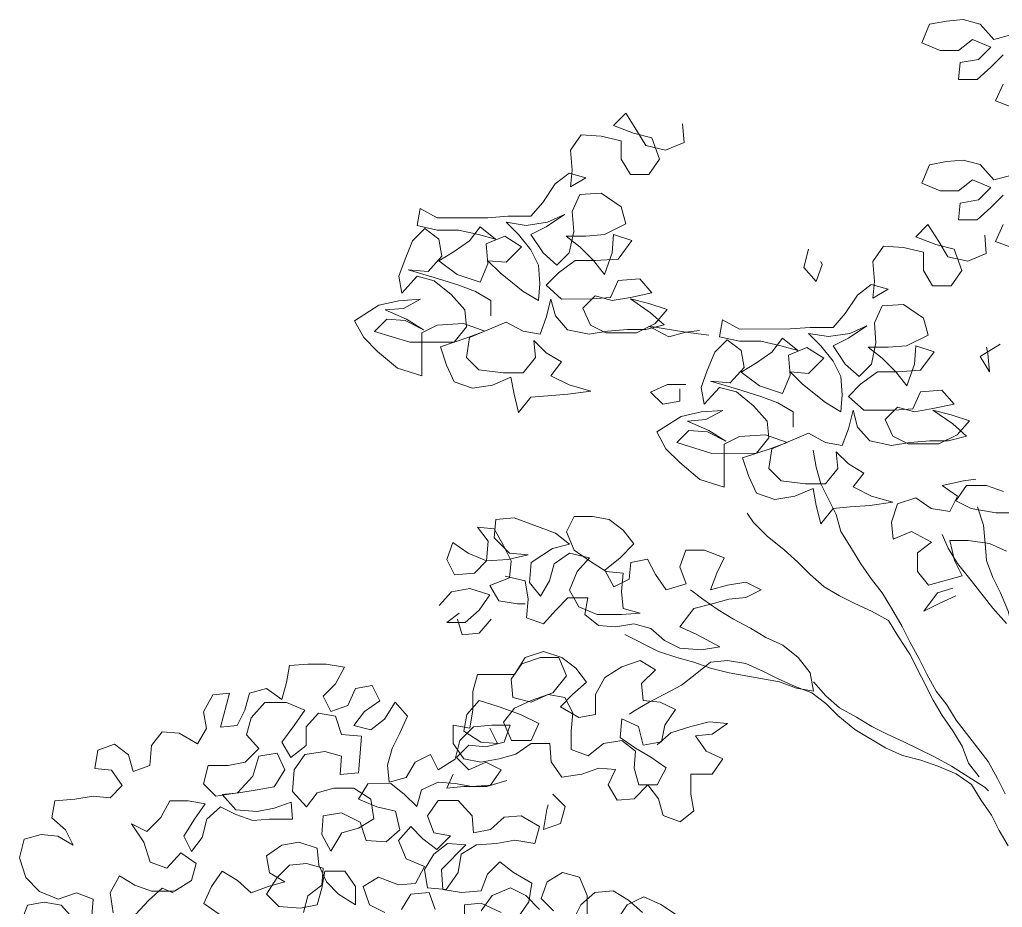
# Model space of a CAD drawing. Header units: metres. Extents: x -58 to 722, y -1100 to 345.
# Drawn here: x 30.8202 to 31.3143, y -15.8714 to -15.4253 of the extents above; entities that cross this region are included whole.
import ezdxf

# ---------------------------------------------------------------- set-up
doc = ezdxf.new("R2010")
doc.units = ezdxf.units.M
doc.header["$MEASUREMENT"] = 0
doc.layers.add('FSR_ARQ_006ARBOLES', color=74, linetype='Continuous', lineweight=0)

# ---------------------------------------------------------------- blocks, each defined once
blk = doc.blocks.new('arboles fsr 01')
at = {"layer": 'FSR_ARQ_006ARBOLES'}
for points in [[(186.55983, -34.8698), (186.56769, -34.87196), (186.57414, -34.86481), (186.582, -34.86267), (186.58987, -34.86339), (186.59774, -34.86483), (186.60131, -34.87342), (186.59272, -34.87699), (186.58414, -34.87698), (186.57771, -34.87197), (186.56912, -34.87553), (186.57484, -34.88126), (186.58342, -34.8827), (186.58413, -34.89057), (186.57554, -34.89056), (186.56911, -34.88483), (186.56339, -34.8791)], [(186.56338, -34.89269), (186.56695, -34.90056), (186.55765, -34.90413)], [(186.55983, -34.93523), (186.56769, -34.93738), (186.57414, -34.93024), (186.582, -34.9281), (186.58987, -34.92882), (186.59774, -34.93026), (186.60131, -34.93884), (186.59272, -34.94241), (186.58414, -34.9424), (186.57771, -34.93739), (186.56912, -34.94096), (186.57484, -34.94669), (186.58342, -34.94813), (186.58413, -34.95599), (186.57554, -34.95599), (186.56911, -34.95026), (186.56339, -34.94453)], [(186.56338, -34.95812), (186.56695, -34.96599), (186.55765, -34.96956)], [(186.71293, -34.91128), (186.71221, -34.91986), (186.72079, -34.92345), (186.73009, -34.92131), (186.73439, -34.91416), (186.7394, -34.9063), (186.74512, -34.91203), (186.73581, -34.91559), (186.72723, -34.91773), (186.72365, -34.92774), (186.72865, -34.9349), (186.73723, -34.93491), (186.74153, -34.92776), (186.74153, -34.91918), (186.75083, -34.91704), (186.76013, -34.91633), (186.76513, -34.92349), (186.76441, -34.93279), (186.76512, -34.94065), (186.75797, -34.93636), (186.76584, -34.93422), (186.77227, -34.93923), (186.77798, -34.94782), (186.7837, -34.95426), (186.79443, -34.95427), (186.80372, -34.95499), (186.82732, -34.95501), (186.8352, -34.95073), (186.83662, -34.9586), (186.82732, -34.96074), (186.81731, -34.96073), (186.80801, -34.96286), (186.80014, -34.965), (186.80729, -34.95929), (186.8123, -34.96573), (186.81944, -34.97074), (186.82659, -34.97504), (186.818, -34.98147), (186.80727, -34.98503), (186.8037, -34.97645), (186.80443, -34.96715), (186.79585, -34.96357), (186.78798, -34.96857), (186.79512, -34.97573), (186.8037, -34.97502), (186.79798, -34.98073), (186.78724, -34.98931), (186.78009, -34.99359), (186.77938, -34.98572), (186.7801, -34.97714), (186.78368, -34.96999), (186.78941, -34.96285), (186.79514, -34.95713), (186.78584, -34.95855), (186.77583, -34.95711), (186.76796, -34.95353), (186.77654, -34.95926), (186.78369, -34.96284), (186.77796, -34.97142), (186.77152, -34.97713), (186.7658, -34.97141), (186.76367, -34.96139), (186.76439, -34.9521), (186.76082, -34.94423), (186.75081, -34.9435), (186.74151, -34.94993), (186.73935, -34.95779), (186.74936, -34.96281), (186.75794, -34.96353), (186.76724, -34.96354), (186.7608, -34.96854), (186.75436, -34.97497), (186.74934, -34.98141), (186.74578, -34.97139), (186.74507, -34.96281), (186.73648, -34.96566), (186.74291, -34.97425), (186.75364, -34.97497), (186.76294, -34.97498), (186.7708, -34.98071), (186.77652, -34.98644), (186.76936, -34.99287), (186.75505, -34.99285), (186.74647, -34.99213), (186.7429, -34.98426), (186.73289, -34.98354), (186.72716, -34.98997), (186.73718, -34.99212), (186.74576, -34.99356), (186.75363, -34.99142), (186.75934, -34.99715), (186.75576, -35.00501), (186.7486, -35.00858), (186.7343, -35.00857), (186.72572, -35.00427), (186.72001, -34.99783), (186.72859, -34.99497), (186.73717, -34.99284), (186.72787, -34.99927), (186.72143, -35.00498), (186.73001, -35.00713), (186.73859, -35.00714), (186.74789, -35.00787), (186.75647, -35.0093), (186.76648, -35.00717), (186.77221, -35.00074), (186.77436, -34.99287), (186.7765, -35.00146), (186.77936, -35.00933), (186.78722, -35.0079), (186.7951, -35.00362), (186.81225, -35.01079), (186.81368, -35.02008), (186.80795, -35.0258), (186.7965, -35.02722), (186.78721, -35.02721), (186.78149, -35.02006), (186.78221, -35.01219), (186.77649, -35.01791), (186.76933, -35.02219), (186.77433, -35.02863), (186.76575, -35.03291), (186.75573, -35.03577), (186.76646, -35.03721), (186.77575, -35.03793), (186.78362, -35.03865), (186.78934, -35.04581), (186.79149, -35.03723), (186.79293, -35.02936), (186.80151, -35.03295), (186.8108, -35.03439), (186.81939, -35.03153), (186.82297, -35.02367), (186.82584, -35.01509), (186.81297, -35.01079), (186.8051, -35.00792), (186.81512, -35.00435), (186.82728, -35.00508), (186.83443, -35.00866), (186.83441, -35.02869), (186.84586, -35.02512), (186.85516, -35.01726), (186.8616, -35.01083), (186.8659, -35.00297), (186.85446, -34.99581), (186.84517, -34.99365), (186.83516, -34.99293), (186.84302, -34.99723), (186.8516, -34.99795), (186.84158, -35.00223), (186.83371, -35.00723), (186.8423, -35.00295), (186.85088, -35.00224), (186.8566, -35.00797), (186.84014, -35.01296), (186.8194, -35.01294), (186.81369, -35.00578), (186.81441, -34.99791), (186.82085, -34.99077), (186.82873, -34.98434), (186.8366, -34.9822), (186.84374, -34.99007), (186.84518, -34.98221), (186.84233, -34.97434), (186.83876, -34.96575), (186.83304, -34.96003), (186.8266, -34.96503), (186.82516, -34.97289), (186.83159, -34.98005), (186.84089, -34.97934), (186.82873, -34.98291), (186.81728, -34.98647), (186.80941, -34.98933), (186.80226, -34.99361), (186.80225, -35.00076)], [(186.57196, -34.96313), (186.57124, -34.97172), (186.57982, -34.9753), (186.58912, -34.97316), (186.59341, -34.96601), (186.59843, -34.95815), (186.60414, -34.96388), (186.59484, -34.96745), (186.58626, -34.96958), (186.58267, -34.97959), (186.58767, -34.98675), (186.59626, -34.98676), (186.60055, -34.97961), (186.60056, -34.97103), (186.60986, -34.96889), (186.61916, -34.96818), (186.62416, -34.97534), (186.62343, -34.98464), (186.62414, -34.9925), (186.61699, -34.98821), (186.62486, -34.98607), (186.6313, -34.99108), (186.63701, -34.99967), (186.64273, -35.00611), (186.65345, -35.00612), (186.66275, -35.00684), (186.68635, -35.00687), (186.69422, -35.00258), (186.69565, -35.01045), (186.68635, -35.01259), (186.67633, -35.01258), (186.66703, -35.01472), (186.65917, -35.01685), (186.66632, -35.01114), (186.67132, -35.01758), (186.67847, -35.02259), (186.68562, -35.02689), (186.67703, -35.03332), (186.6663, -35.03689), (186.66273, -35.0283), (186.66345, -35.019), (186.65488, -35.01542), (186.647, -35.02042), (186.65415, -35.02758), (186.66273, -35.02687), (186.65701, -35.03259), (186.64627, -35.04116), (186.63911, -35.04544), (186.63841, -35.03758), (186.63913, -35.02899), (186.64271, -35.02184), (186.64844, -35.0147), (186.65417, -35.00898), (186.64487, -35.0104), (186.63486, -35.00896), (186.62699, -35.00538), (186.63557, -35.01111), (186.64272, -35.01469), (186.63699, -35.02327), (186.63055, -35.02899), (186.62483, -35.02326), (186.62269, -35.01324), (186.62342, -35.00395), (186.61985, -34.99608), (186.60984, -34.99535), (186.60053, -35.00178), (186.59838, -35.00965), (186.60839, -35.01466), (186.61697, -35.01538), (186.62627, -35.01539), (186.61983, -35.02039), (186.61338, -35.02682), (186.60837, -35.03326), (186.6048, -35.02324), (186.6041, -35.01466), (186.59551, -35.01751), (186.60194, -35.0261), (186.61267, -35.02682), (186.62197, -35.02683), (186.62983, -35.03256), (186.63554, -35.03829), (186.62839, -35.04472), (186.61408, -35.0447), (186.6055, -35.04398), (186.60193, -35.03611), (186.59192, -35.03539), (186.58619, -35.04182), (186.5962, -35.04397), (186.60478, -35.04541), (186.61265, -35.04327), (186.61837, -35.049), (186.61479, -35.05686), (186.60763, -35.06043), (186.59333, -35.06042), (186.58475, -35.05612), (186.57903, -35.04968), (186.58762, -35.04683), (186.5962, -35.04469), (186.5869, -35.05112), (186.58046, -35.05683), (186.58904, -35.05899), (186.59762, -35.05899), (186.60692, -35.05972), (186.6155, -35.06116), (186.62551, -35.05902), (186.63124, -35.05259), (186.63339, -35.04472), (186.63553, -35.05331), (186.63838, -35.06118), (186.64625, -35.05975), (186.65412, -35.05547), (186.67128, -35.06264), (186.6727, -35.07194), (186.66698, -35.07765), (186.65553, -35.07907), (186.64623, -35.07906), (186.64052, -35.07191), (186.64124, -35.06404), (186.63552, -35.06976), (186.62836, -35.07404), (186.63336, -35.08048), (186.62477, -35.08477), (186.61476, -35.08762), (186.62548, -35.08906), (186.63478, -35.08978), (186.64265, -35.0905), (186.64836, -35.09766), (186.65052, -35.08908), (186.65195, -35.08121), (186.66053, -35.0848), (186.66983, -35.08624), (186.67841, -35.08338), (186.682, -35.07552), (186.68487, -35.06694), (186.672, -35.06264), (186.66413, -35.05977), (186.67415, -35.0562), (186.68631, -35.05693), (186.69345, -35.06051), (186.69344, -35.08054), (186.70488, -35.07697), (186.71419, -35.06911), (186.72063, -35.06268), (186.72493, -35.05482), (186.71349, -35.04766), (186.7042, -35.0455), (186.69418, -35.04478), (186.70205, -35.04908), (186.71063, -35.0498), (186.70061, -35.05408), (186.69274, -35.05908), (186.70133, -35.0548), (186.70991, -35.05409), (186.71563, -35.05982), (186.69917, -35.06481), (186.67843, -35.06479), (186.67272, -35.05763), (186.67344, -35.04977), (186.67988, -35.04262), (186.68776, -35.03619), (186.69562, -35.03405), (186.70277, -35.04193), (186.70421, -35.03406), (186.70135, -35.02619), (186.69779, -35.0176), (186.69207, -35.01188), (186.68563, -35.01688), (186.68419, -35.02474), (186.69062, -35.0319), (186.69992, -35.03119), (186.68776, -35.03476), (186.67631, -35.03833), (186.66844, -35.04118), (186.66128, -35.04546), (186.66128, -35.05262)], [(186.6542, -34.96965), (186.65634, -34.97823), (186.65061, -34.98466), (186.64776, -34.97679), (186.64848, -34.97536)], [(186.70065, -35.00974), (186.71138, -35.00832), (186.72855, -35.00547), (186.71925, -35.01047), (186.71138, -35.00832), (186.70495, -35.0076)], [(186.56476, -35.01391), (186.57405, -35.01964), (186.56976, -35.02678), (186.57048, -35.0182), (186.5712, -35.01534)], [(186.71136, -35.03264), (186.71994, -35.03264), (186.72781, -35.03623), (186.72208, -35.04194), (186.71421, -35.04051), (186.71422, -35.03478)], [(186.56327, -35.08256), (186.57114, -35.07971), (186.58044, -35.07972), (186.58544, -35.08688), (186.57828, -35.09044), (186.56684, -35.09258), (186.55825, -35.09257)], [(186.56181, -35.11046), (186.56968, -35.10689), (186.5797, -35.10547), (186.58828, -35.10547), (186.58613, -35.11477), (186.58254, -35.12192), (186.59827, -35.12622), (186.60329, -35.11979), (186.60329, -35.11121), (186.59686, -35.1062), (186.60616, -35.1012), (186.61474, -35.10478), (186.61546, -35.09692), (186.61261, -35.08833), (186.60403, -35.08546), (186.59688, -35.09046), (186.58829, -35.09188), (186.58472, -35.08473), (186.59188, -35.07973), (186.58187, -35.07757), (186.57615, -35.07685)], [(186.79567, -35.12211), (186.78637, -35.12425), (186.78493, -35.13283), (186.78564, -35.14141), (186.77777, -35.14427), (186.77206, -35.13783), (186.76634, -35.1321), (186.75704, -35.13209), (186.75846, -35.13996), (186.75202, -35.14496), (186.74416, -35.14567), (186.73557, -35.14423), (186.72771, -35.14637), (186.72126, -35.15208), (186.71411, -35.15565), (186.70409, -35.15636), (186.69551, -35.15492), (186.70625, -35.14921), (186.71412, -35.14564), (186.70769, -35.13705), (186.69911, -35.1349), (186.69124, -35.13274), (186.68338, -35.13202), (186.67623, -35.12844), (186.68338, -35.12487), (186.69196, -35.12631), (186.69983, -35.12846), (186.69698, -35.12059), (186.69341, -35.11344), (186.70271, -35.10987), (186.71129, -35.10988), (186.71414, -35.11775), (186.71127, -35.12561), (186.72057, -35.12848), (186.72558, -35.12133), (186.72917, -35.11418), (186.73703, -35.11562), (186.73774, -35.12349), (186.74489, -35.12707), (186.74919, -35.11921), (186.74204, -35.11348), (186.73561, -35.10704), (186.74062, -35.10061), (186.74706, -35.09561), (186.75493, -35.09418), (186.76351, -35.09419), (186.76708, -35.10135), (186.7635, -35.10992), (186.75634, -35.11492), (186.74847, -35.11992), (186.7406, -35.12063), (186.74131, -35.12921), (186.74059, -35.13708), (186.73272, -35.13922), (186.7413, -35.13994), (186.75274, -35.13995), (186.76133, -35.13638), (186.76563, -35.12852), (186.76206, -35.11994), (186.75634, -35.11349), (186.76564, -35.11136), (186.77279, -35.11637), (186.77493, -35.12424), (186.77921, -35.13139), (186.78423, -35.12496), (186.78352, -35.11566), (186.77351, -35.10922), (186.76565, -35.10707), (186.77209, -35.10207), (186.78354, -35.09778), (186.79141, -35.09493), (186.79999, -35.09565), (186.80069, -35.10424), (186.79354, -35.11138), (186.78495, -35.11209), (186.79425, -35.11424), (186.80426, -35.11497), (186.81285, -35.1114), (186.82, -35.1064), (186.82286, -35.11427), (186.81927, -35.12142), (186.80998, -35.1207), (186.80426, -35.11497), (186.80355, -35.10567), (186.80857, -35.09924), (186.8007, -35.09995), (186.7964, -35.10781), (186.79282, -35.11496), (186.79353, -35.12283), (186.80282, -35.12641), (186.79852, -35.13356), (186.78994, -35.13498), (186.78636, -35.13498)], [(186.5854, -35.13122), (186.59326, -35.1348), (186.60041, -35.13838), (186.59398, -35.12979), (186.58683, -35.12764)], [(186.82641, -35.13573), (186.8207, -35.12929), (186.81212, -35.12785), (186.80282, -35.1307), (186.80782, -35.13786), (186.81425, -35.14359), (186.82283, -35.14359), (186.81711, -35.1393)], [(186.80209, -35.14214), (186.80781, -35.14859), (186.81567, -35.14931), (186.81782, -35.14216)], [(186.72479, -35.20072), (186.71836, -35.19499), (186.70907, -35.19212), (186.70049, -35.18997), (186.69191, -35.19068), (186.69905, -35.19569), (186.70692, -35.19641), (186.70191, -35.20356), (186.69404, -35.20713), (186.69904, -35.21428), (186.70905, -35.21429), (186.70904, -35.22359), (186.7076, -35.23146), (186.71403, -35.23647), (186.7219, -35.23362), (186.72406, -35.22575), (186.72907, -35.21932), (186.7355, -35.22576), (186.74337, -35.22648), (186.74766, -35.21934), (186.74409, -35.21218), (186.75196, -35.21147), (186.75983, -35.21434), (186.76912, -35.21578), (186.77414, -35.20863), (186.77486, -35.20005), (186.78344, -35.20006), (186.79059, -35.20507), (186.79845, -35.20722), (186.80704, -35.20866), (186.8149, -35.20724), (186.81992, -35.20009), (186.81992, -35.19151), (186.81206, -35.19293), (186.81063, -35.18435), (186.81064, -35.17577), (186.8085, -35.1679), (186.79134, -35.16788), (186.78634, -35.16001), (186.77776, -35.15714), (186.76917, -35.15999), (186.76273, -35.16499), (186.75772, -35.17143), (186.76415, -35.17715), (186.76987, -35.18288), (186.76128, -35.18788), (186.75342, -35.18644), (186.75342, -35.17714), (186.74914, -35.16927), (186.74128, -35.16426), (186.7327, -35.16139), (186.72554, -35.16568), (186.73197, -35.17212), (186.73125, -35.17998), (186.72338, -35.18069), (186.71623, -35.18426), (186.72123, -35.19142), (186.72265, -35.19929), (186.73123, -35.20073), (186.73339, -35.19214), (186.74126, -35.18858), (186.74196, -35.19716), (186.73481, -35.20216), (186.72765, -35.20644), (186.72049, -35.21144), (186.72478, -35.21931), (186.73336, -35.21932), (186.73551, -35.21146), (186.73481, -35.20359), (186.74125, -35.19859), (186.74983, -35.20003), (186.75697, -35.20576), (186.76484, -35.2029), (186.76485, -35.19432), (186.76414, -35.18574), (186.76773, -35.17859), (186.7756, -35.17716), (186.78346, -35.18075), (186.79204, -35.17861), (186.79277, -35.17003), (186.78777, -35.16287), (186.77919, -35.16), (186.7706, -35.15999), (186.76702, -35.16857), (186.77345, -35.17645), (186.78346, -35.18003), (186.79132, -35.18362), (186.79632, -35.19006), (186.79274, -35.19864), (186.78344, -35.19863), (186.77987, -35.19076), (186.78846, -35.18647), (186.79848, -35.18291), (186.80778, -35.18005), (186.81349, -35.1865), (186.81492, -35.19436), (186.80704, -35.19936), (186.79918, -35.20007), (186.80276, -35.19292)], [(186.74452, -35.28374), (186.7388, -35.27515), (186.73094, -35.27156), (186.72307, -35.27513), (186.7152, -35.28013)], [(186.73165, -35.27872), (186.73809, -35.273), (186.74525, -35.26872), (186.75383, -35.26944), (186.76026, -35.27517), (186.76383, -35.28232)], [(186.75739, -35.28089), (186.7574, -35.27087), (186.76099, -35.26229), (186.76886, -35.26016), (186.776, -35.26445), (186.77886, -35.27232), (186.77313, -35.27804)], [(186.77957, -35.27733), (186.78601, -35.2709), (186.79317, -35.26733), (186.80175, -35.27091), (186.80675, -35.27807)], [(186.81461, -35.28452), (186.81462, -35.27522), (186.80675, -35.2745), (186.79745, -35.27878)], [(186.78958, -35.28092), (186.78458, -35.27376), (186.78316, -35.26518), (186.79174, -35.26018), (186.79818, -35.25518), (186.8039, -35.2609), (186.80675, -35.26877), (186.81605, -35.2695), (186.82464, -35.26807), (186.82536, -35.25878), (186.81393, -35.24732), (186.82251, -35.24662), (186.82894, -35.25163), (186.83323, -35.25878), (186.83179, -35.26737), (186.8232, -35.26807), (186.81749, -35.2602), (186.81607, -35.25162), (186.80892, -35.24732), (186.79962, -35.2466), (186.79104, -35.24516), (186.78174, -35.24658), (186.7796, -35.23871), (186.78819, -35.23371), (186.79606, -35.23443), (186.80249, -35.24016), (186.81036, -35.2416), (186.81108, -35.23373), (186.81752, -35.22659), (186.82682, -35.2266), (186.83182, -35.23375), (186.82895, -35.24162), (186.82108, -35.24304), (186.82751, -35.24948), (186.83395, -35.24448), (186.83968, -35.23877), (186.8454, -35.24521), (186.84181, -35.25379), (186.83323, -35.25735), (186.83751, -35.26523), (186.84538, -35.26595), (186.85468, -35.26238), (186.86183, -35.26668), (186.85896, -35.27526), (186.8518, -35.27883)], [(186.84394, -35.27739), (186.83965, -35.27023), (186.83107, -35.26951), (186.8282, -35.27738)], [(186.88971, -35.27886), (186.88757, -35.27099), (186.88114, -35.26598), (186.88043, -35.25811), (186.8883, -35.25597), (186.89617, -35.2567), (186.90188, -35.26242), (186.90688, -35.2703), (186.90115, -35.27601), (186.89114, -35.27672), (186.88327, -35.27528), (186.88114, -35.26741), (186.87971, -35.25954), (186.87042, -35.25953), (186.8654, -35.26668), (186.86539, -35.27526), (186.87327, -35.27026), (186.87899, -35.26455), (186.88258, -35.25668), (186.8833, -35.24882), (186.89188, -35.24597), (186.89975, -35.2474), (186.9069, -35.25242), (186.90546, -35.26028), (186.8983, -35.26457), (186.90617, -35.26672), (186.91403, -35.26959), (186.92048, -35.26387), (186.92763, -35.25959), (186.93263, -35.26674), (186.9362, -35.27461), (186.92904, -35.27961)], [(187.0213, -35.28327), (187.01845, -35.2754), (187.01058, -35.27397), (187.00271, -35.27539), (186.99699, -35.28182)], [(186.9884, -35.28038), (186.9877, -35.27252), (186.99557, -35.26966), (187.00415, -35.27253), (187.01273, -35.26896), (187.01917, -35.26253), (187.02204, -35.25324), (187.01991, -35.24465), (187.01204, -35.2425), (187.00417, -35.24321), (186.99702, -35.24749), (187.0006, -35.24034), (187.00704, -35.23463), (187.00562, -35.22676), (186.99632, -35.22604), (186.98774, -35.2246), (186.97987, -35.2253), (186.97416, -35.21958), (186.97917, -35.21243), (186.98704, -35.21172), (186.98561, -35.20314), (186.97775, -35.20027), (186.97131, -35.20527), (186.96916, -35.21314), (186.96129, -35.21027), (186.96058, -35.20097), (186.95558, -35.19453), (186.94772, -35.19524), (186.93913, -35.20024), (186.93484, -35.19308), (186.93628, -35.18521), (186.932, -35.17734), (186.92413, -35.17662), (186.92841, -35.19236), (186.92054, -35.19164), (186.91697, -35.18448), (186.91483, -35.17661), (186.90697, -35.17446), (186.89981, -35.17946), (186.89767, -35.17159), (186.89625, -35.16372), (186.88767, -35.163), (186.87909, -35.16299), (186.8705, -35.16441), (186.87479, -35.17228), (186.8805, -35.17801), (186.87692, -35.18516), (186.86906, -35.18229), (186.86549, -35.17442), (186.85762, -35.17298), (186.85404, -35.18013), (186.86119, -35.18515), (186.86619, -35.19159), (186.85832, -35.19372), (186.85189, -35.18871), (186.84689, -35.18084), (186.84116, -35.18727), (186.84473, -35.19514), (186.8483, -35.2023), (186.85044, -35.21017), (186.84971, -35.21803), (186.84185, -35.21588), (186.83756, -35.20873), (186.83041, -35.20514), (186.82683, -35.21229), (186.81897, -35.20728), (186.81683, -35.19869), (186.8104, -35.19225), (186.80182, -35.19153), (186.79324, -35.19152), (186.79609, -35.19939), (186.80467, -35.20154), (186.81254, -35.20084), (186.81825, -35.20656), (186.81253, -35.21228), (186.80466, -35.20869), (186.79751, -35.21226), (186.80251, -35.21942), (186.81109, -35.22014), (186.81896, -35.21872), (186.82683, -35.21801), (186.83469, -35.2216), (186.83683, -35.22947), (186.84256, -35.22375), (186.849, -35.21875), (186.85972, -35.21876), (186.86401, -35.22591), (186.85542, -35.22948), (186.84684, -35.23162), (186.84469, -35.2402), (186.85112, -35.24593), (186.86042, -35.24522), (186.86328, -35.23664), (186.87187, -35.23236), (186.88045, -35.2338), (186.88116, -35.24238), (186.87686, -35.25024), (186.87186, -35.24166), (186.864, -35.2395), (186.85685, -35.23521), (186.85829, -35.22591), (186.86616, -35.22091), (186.87546, -35.22092), (186.88332, -35.22307), (186.88832, -35.22951), (186.89477, -35.22237), (186.89406, -35.21235), (186.88906, -35.2052), (186.87976, -35.20376), (186.8719, -35.2059), (186.8726, -35.21448), (186.86402, -35.21376), (186.86331, -35.20446), (186.86261, -35.19659), (186.8719, -35.19588), (186.87477, -35.1873), (186.88264, -35.18588), (186.88836, -35.19232), (186.88835, -35.2009), (186.8955, -35.20663), (186.89979, -35.19948), (186.89408, -35.19161), (186.88908, -35.18446), (186.89767, -35.18089), (186.90768, -35.1809), (186.91411, -35.18805), (186.91625, -35.19592), (186.91052, -35.20236), (186.91695, -35.2088), (186.92482, -35.21024), (186.93411, -35.21024), (186.93625, -35.21883), (186.93052, -35.22454), (186.92051, -35.2231), (186.91337, -35.21523), (186.91052, -35.20593), (186.90193, -35.20449), (186.89835, -35.21236), (186.90335, -35.22023), (186.91122, -35.22167), (186.9198, -35.2231), (186.92766, -35.22383), (186.92122, -35.23097), (186.91121, -35.23168), (186.90334, -35.23024), (186.89548, -35.22737), (186.89475, -35.23524), (186.90548, -35.23525), (186.91335, -35.23597), (186.92122, -35.23312), (186.92837, -35.22955), (186.93481, -35.23528), (186.93694, -35.24386), (186.94194, -35.2503), (186.94553, -35.24315), (186.94053, -35.23528), (186.93553, -35.22813), (186.9434, -35.2267), (186.95198, -35.22671), (186.95626, -35.23458), (186.96269, -35.24102), (186.96985, -35.23745), (186.96412, -35.24603), (186.96125, -35.25533), (186.95338, -35.25818), (186.94695, -35.25102), (186.93979, -35.25602), (186.94193, -35.26389), (186.94979, -35.2689), (186.96052, -35.26891), (186.96839, -35.26606), (186.97555, -35.26178), (186.97983, -35.26965), (186.97839, -35.27894)], [(186.96981, -35.2818), (186.96195, -35.27321), (186.95552, -35.26748), (186.95051, -35.26962)], [(186.79487, -35.21723), (186.80416, -35.2201), (186.81489, -35.22011), (186.82276, -35.22083), (186.8199, -35.2144)], [(186.77341, -35.22365), (186.76768, -35.22937), (186.76982, -35.23724), (186.77768, -35.2401), (186.77626, -35.2308), (186.77555, -35.22866)]]:
    blk.add_lwpolyline(points, dxfattribs=at)
at = {"layer": 'FSR_ARQ_006ARBOLES', "color": 35}
for points in [[(186.65197, -35.06333), (186.65053, -35.0712), (186.64838, -35.07907), (186.64122, -35.09336), (186.63906, -35.10123), (186.63405, -35.10909), (186.62975, -35.11624), (186.62474, -35.12339), (186.61973, -35.12982), (186.61543, -35.13697), (186.61041, -35.14554), (186.60683, -35.15269), (186.60253, -35.16056), (186.59895, -35.1677), (186.59465, -35.17557), (186.58964, -35.182), (186.58534, -35.18915), (186.57031, -35.20845), (186.56601, -35.21631), (186.56242, -35.22346)], [(186.56178, -35.14407), (186.56823, -35.13692), (186.57825, -35.12406), (186.58469, -35.1162), (186.58899, -35.10905), (186.59186, -35.10262)], [(186.57542, -35.08973), (186.57255, -35.09831), (186.57183, -35.10689), (186.57111, -35.11475), (186.56824, -35.12262), (186.56466, -35.12977), (186.56107, -35.13835), (186.55677, -35.15408), (186.55533, -35.16194), (186.55389, -35.17052), (186.55174, -35.1791), (186.54887, -35.1884), (186.54815, -35.19198)], [(186.57459, -35.2156), (186.5796, -35.20917), (186.58247, -35.2013), (186.58677, -35.19416), (186.59178, -35.18701), (186.59608, -35.17986), (186.60683, -35.15841), (186.61256, -35.14984), (186.61685, -35.14269), (186.62472, -35.13841), (186.63259, -35.13484), (186.63975, -35.13127), (186.64691, -35.12698), (186.65335, -35.12127), (186.65907, -35.11555), (186.66552, -35.10983), (186.67339, -35.10341), (186.67983, -35.09697), (186.6827, -35.09269)], [(186.73986, -35.14924), (186.72412, -35.15709), (186.71553, -35.15994), (186.70767, -35.16208), (186.6998, -35.16494), (186.69121, -35.16707), (186.66761, -35.17134), (186.65974, -35.1742), (186.65187, -35.17562), (186.65331, -35.16704), (186.65903, -35.15989), (186.66619, -35.15418), (186.67406, -35.15061), (186.68122, -35.14632), (186.68909, -35.14204), (186.69624, -35.13776), (186.7034, -35.13276), (186.70913, -35.12847)], [(186.56097, -35.24777), (186.56527, -35.24062), (186.56885, -35.23348), (186.57386, -35.22633), (186.57816, -35.21918), (186.58532, -35.21418), (186.5939, -35.21061), (186.60177, -35.20776), (186.61036, -35.20562), (186.61823, -35.20205), (186.63254, -35.19348), (186.64041, -35.18705), (186.64614, -35.18134), (186.65258, -35.17634), (186.66045, -35.17348), (186.66832, -35.16991), (186.67548, -35.16634), (186.68335, -35.16278), (186.69193, -35.16135), (186.6998, -35.16208), (186.70695, -35.1678), (186.71338, -35.17282), (186.72124, -35.17711), (186.72839, -35.1807), (186.73554, -35.18499), (186.73768, -35.18643)], [(186.65187, -35.17133), (186.64614, -35.17776), (186.6397, -35.18348), (186.63183, -35.18776), (186.62468, -35.19205), (186.61752, -35.19561), (186.60965, -35.19918), (186.59534, -35.20632), (186.58747, -35.21061), (186.57172, -35.2206), (186.57029, -35.22203)]]:
    blk.add_lwpolyline(points, dxfattribs=at)

msp = doc.modelspace()

# ---------------------------------------------------------------- block references
at = {"layer": 'FSR_ARQ_006ARBOLES', "xscale": -1.078303154721954, "yscale": 1.078303154721954, "zscale": 1.078303154721954}
msp.add_blockref('arboles fsr 01', (232.48663, 22.16725), dxfattribs=at)

doc.saveas('drawing.dxf')
